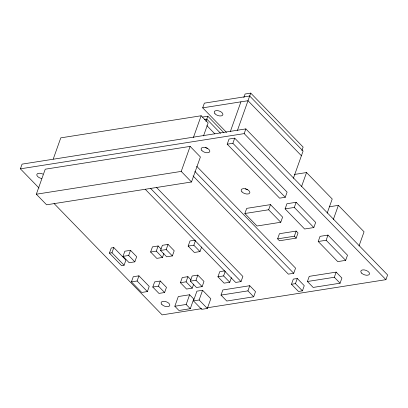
<?xml version="1.0" encoding="UTF-8"?>
<svg xmlns="http://www.w3.org/2000/svg" width="408" height="408" viewBox="0 0 408 408"><rect width="100%" height="100%" fill="white"/><g stroke="black" fill="none" stroke-linecap="round" stroke-linejoin="round"><path stroke-width="0.61" d="M39.005 188.006L20.4 168.835L22.078 164.128L245.861 128.903L387.6 274.946L385.922 279.659L207.402 307.76M36.332 194.213L45.242 169.198L190.133 146.39L200.404 156.973L191.495 181.988L46.604 204.796L36.332 194.213L181.223 171.406L191.495 181.988M53.239 159.054L60.782 137.858L201.144 115.765L208.126 122.961L203.516 135.915M109.421 253.133L111.257 247.982L113.806 247.585L125.924 260.069L124.093 265.22L121.543 265.623L109.421 253.133L111.971 252.736L124.093 265.22M111.971 252.736L113.806 247.585M123.007 256.367L124.838 251.216L130.504 250.323L136.67 256.673L134.834 261.824L129.168 262.716L123.007 256.367L128.673 255.474L134.834 261.824M128.673 255.474L130.504 250.323M131.437 281.877L133.273 276.726L138.939 275.834L149.211 286.416L147.375 291.567L141.709 292.46L131.437 281.877L137.103 280.985L147.375 291.567M137.103 280.985L138.939 275.834M163.878 253.47L162.455 257.479L156.789 258.366L150.623 252.016L152.459 246.865L158.126 245.973L161.206 249.15M226.522 132.411L202.684 107.85L204.362 103.142L249.686 96.008L303.093 151.042L293.377 178.327M181.223 171.406L190.133 146.39M193.387 137.547L201.144 115.765M150.623 252.016L156.29 251.124L158.126 245.973M205.953 121.462L207.856 116.219L223.819 132.661M160.538 250.456L162.374 245.305L168.04 244.412L174.201 250.767L172.37 255.918L166.704 256.805L160.538 250.456L166.204 249.563L172.37 255.918M152.791 287.059L154.627 281.908L160.293 281.015L166.454 287.365L164.618 292.516L158.957 293.408L152.791 287.059L158.457 286.166L164.618 292.516M166.204 249.563L168.04 244.412M158.457 286.166L160.293 281.015M201.618 246.988L199.986 251.568L194.32 252.46L188.159 246.111L189.99 240.96L195.029 240.164M230.347 131.539L240.924 101.832M227.21 144.192L229.046 139.041L234.712 138.149L287.094 192.127L285.258 197.278L279.592 198.166L227.21 144.192L232.876 143.3L285.258 197.278M243.826 97.543L245.081 94.008L250.747 93.116L303.129 147.089L301.874 150.623M193.667 284.162L192.239 288.165L186.573 289.058L180.412 282.708L182.243 277.557L187.91 276.665L190.99 279.842M188.159 246.111L193.826 245.218L195.452 240.638M237.431 130.422L249.686 96.008M174.838 306.255L178.301 296.54L189.628 294.755L193.739 298.993L190.281 308.703L178.949 310.488L174.838 306.255L186.17 304.47L190.281 308.703M232.876 143.3L234.712 138.149M249.492 96.65L250.747 93.116M180.412 282.708L186.079 281.816L187.91 276.665M190.327 281.148L192.158 275.997L197.824 275.104L203.99 281.454L202.154 286.605L196.488 287.497L190.327 281.148L195.993 280.255L202.154 286.605M20.4 168.835L244.183 133.61L245.861 128.903M186.17 304.47L189.628 294.755M195.993 280.255L197.824 275.104M193.463 300.88L196.921 291.169L202.587 290.277L210.803 298.743L207.346 308.458L201.679 309.351L193.463 300.88L199.13 299.992L207.346 308.458M199.13 299.992L202.587 290.277M231.402 277.68L229.77 282.26L224.109 283.152L217.943 276.803L219.779 271.651L224.813 270.856M244.856 213.517L246.692 208.366L270.489 204.622L282.606 217.107L280.77 222.258L256.979 226.006L244.856 213.517L268.653 209.773L280.77 222.258M217.943 276.803L223.609 275.91L225.242 271.33M221.014 295.106L222.85 289.955L249.757 285.717L255.51 291.644L253.679 296.795L226.766 301.033L221.014 295.106L247.926 290.868L253.679 296.795M145.217 189.246L235.656 282.433L241.036 281.586L242.872 276.435L156.422 187.359M268.653 209.773L270.489 204.622M247.926 290.868L249.757 285.717M285.105 208.891L286.936 203.74L296.142 202.291L315.659 222.401L313.823 227.552L304.618 229L285.105 208.891L294.311 207.442L313.823 227.552M277.619 238.859L279.449 233.708L296.162 231.081L298.013 232.983L296.177 238.134L279.465 240.766L277.619 238.859L294.331 236.232L296.177 238.134M301.502 186.675L306.535 172.543L332.214 199.002L327.18 213.129M294.311 207.442L296.142 202.291M294.331 236.232L296.162 231.081M193.03 175.93L288.344 274.14L293.724 273.289L295.56 268.138L196.697 166.275M291.47 284.259L293.306 279.108L297.269 278.486L304.256 285.682L302.42 290.833L298.457 291.455L291.47 284.259L295.438 283.637L302.42 290.833M295.438 283.637L297.269 278.486M318.22 241.495L320.05 236.344L327.981 235.1L347.499 255.204L345.663 260.355L337.732 261.605L318.22 241.495L326.15 240.251L345.663 260.355M307.413 281.505L309.244 276.354L336.156 272.121L341.909 278.047L340.073 283.198L313.166 287.431L307.413 281.505L334.32 277.272L340.073 283.198M333.341 219.479L338.375 205.351L364.053 231.81L359.02 245.937M326.15 240.251L327.981 235.1M334.32 277.272L336.156 272.121M202.684 107.85L248.008 100.72L301.415 155.749M202.475 117.065L207.856 116.219M204.321 119.498L206.795 119.105L220.555 133.289M294.326 174.466L306.535 172.543M329.246 206.79L338.375 205.351M201.741 308.647L162.139 314.884L54.065 203.521M244.183 133.61L385.922 279.659M206.892 125.649L214.883 133.88M194.866 171.426L293.724 273.289M150.598 188.399L241.036 281.586M193.826 245.218L199.986 251.568M223.609 275.91L229.77 282.26M156.29 251.124L162.455 257.479M186.079 281.816L192.239 288.165M41.621 178.505A4.564 2.366 19.6 0 1 36.848 174.461A4.564 2.366 19.6 0 1 42.952 174.129M207.494 148.231A4.564 2.366 19.6 0 1 205.255 147.466M247.549 189.506A4.564 2.366 19.6 0 1 245.31 188.741M161.91 304.552A4.564 2.366 19.6 0 0 169.442 306.005A4.564 2.366 19.6 0 0 164.995 301.42A4.564 2.366 19.6 0 0 161.91 304.552M361.61 273.115A4.564 2.366 19.6 0 0 369.148 274.569A4.564 2.366 19.6 0 0 364.701 269.989A4.564 2.366 19.6 0 0 361.61 273.115M201.924 150.634A4.564 2.366 19.6 0 0 209.462 152.087A4.564 2.366 19.6 0 0 205.015 147.502A4.564 2.366 19.6 0 0 201.924 150.634M241.98 191.908A4.564 2.366 19.6 0 0 249.518 193.361A4.564 2.366 19.6 0 0 245.07 188.776A4.564 2.366 19.6 0 0 241.98 191.908M215.026 113.837A4.564 2.366 19.6 0 0 222.559 115.296A4.564 2.366 19.6 0 0 218.112 110.711A4.564 2.366 19.6 0 0 215.026 113.837"/></g></svg>
